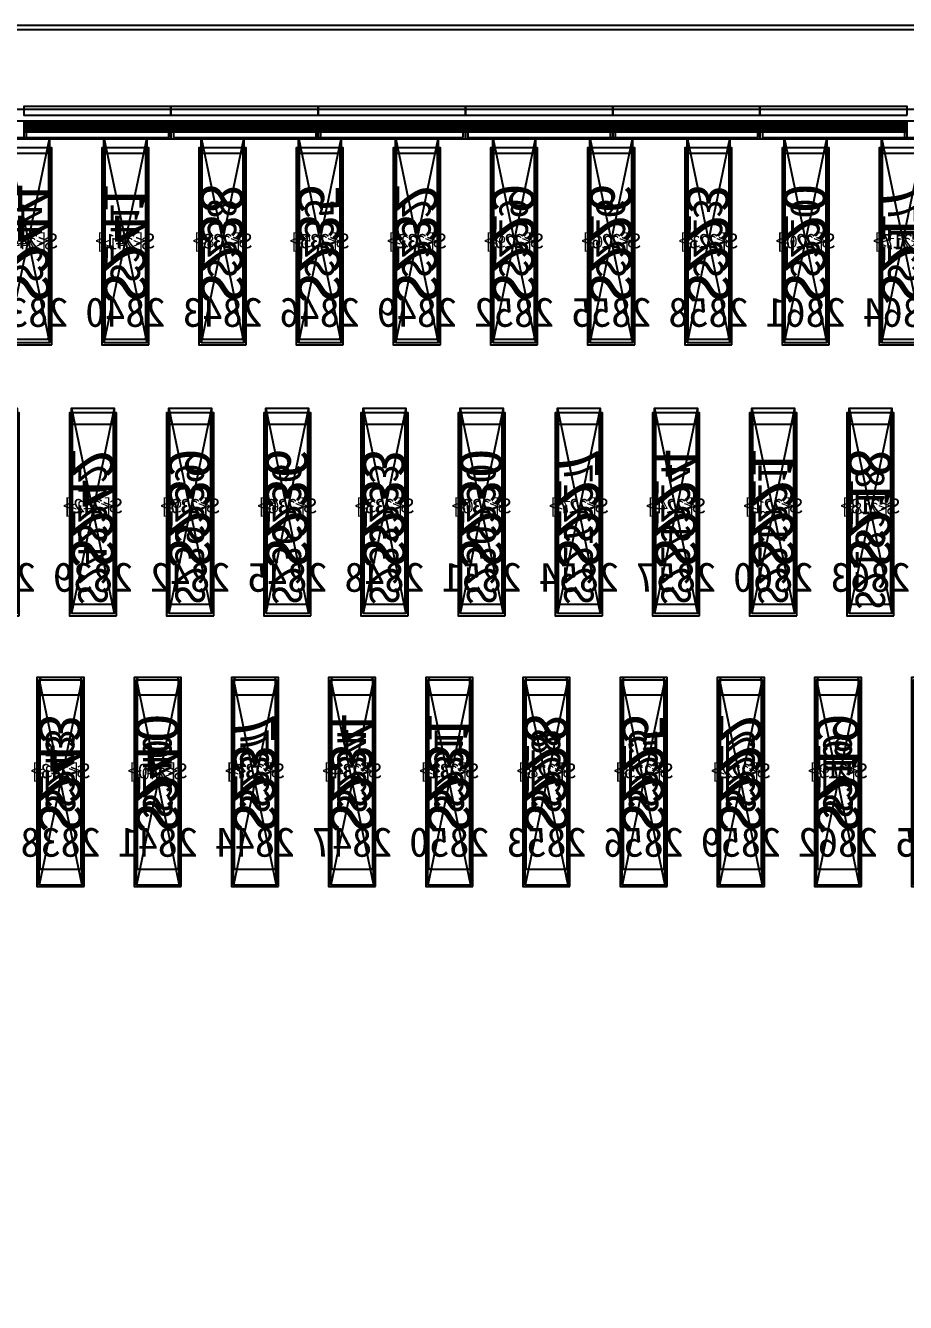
# Model space of a CAD drawing. Header units: millimetres. Extents: x 427 to 2444, y 137 to 817.
# Drawn here: x 1146.4974 to 1146.7962, y 301.2176 to 301.6514 of the extents above; entities that cross this region are included whole.
import ezdxf
from ezdxf.enums import TextEntityAlignment as Align

# ---------------------------------------------------------------- set-up
doc = ezdxf.new("R2010")
doc.units = ezdxf.units.MM
for name, color, linetype in [('L0', 211, 'Continuous'), ('L102', 91, 'Continuous'), ('L114', 213, 'Continuous'), ('L240', 60, 'Continuous'), ('L241', 200, 'Continuous'), ('L242', 51, 'Continuous'), ('L245', 53, 'Continuous'), ('L246', 93, 'Continuous'), ('L247', 13, 'Continuous'), ('L59', 140, 'Continuous'), ('L63', 4, 'Continuous'), ('L98', 150, 'Continuous')]:
    doc.layers.add(name, color=color, linetype=linetype)
doc.styles.add('txt', font='simhei.ttf')

# ---------------------------------------------------------------- blocks, each defined once
blk = doc.blocks.new('HX8394_F_PAD')
at = {"layer": 'L0'}
blk.add_lwpolyline([(-13.86, -0.4025), (-13.86, 0.4025), (13.86, 0.4025), (13.86, -0.4025), (-13.86, -0.4025)], close=True, dxfattribs=at)
at = {"layer": 'L241'}
blk.add_lwpolyline([(-13.9, -0.435), (-13.9, 0.435), (13.9, 0.435), (13.9, -0.435), (-13.9, -0.435)], close=True, dxfattribs=at)
at = {"layer": 'L242'}
for points in [[(-11.155, 0.3285), (-11.1565, 0.33), (-11.1565, 0.392), (-11.155, 0.3935), (-11.142, 0.3935), (-11.1405, 0.392), (-11.1405, 0.33), (-11.142, 0.3285), (-11.155, 0.3285)], [(-11.122, 0.3285), (-11.1235, 0.33), (-11.1235, 0.392), (-11.122, 0.3935), (-11.109, 0.3935), (-11.1075, 0.392), (-11.1075, 0.33), (-11.109, 0.3285), (-11.122, 0.3285)], [(-11.089, 0.3285), (-11.0905, 0.33), (-11.0905, 0.392), (-11.089, 0.3935), (-11.076, 0.3935), (-11.0745, 0.392), (-11.0745, 0.33), (-11.076, 0.3285), (-11.089, 0.3285)], [(-11.056, 0.3285), (-11.0575, 0.33), (-11.0575, 0.392), (-11.056, 0.3935), (-11.043, 0.3935), (-11.0415, 0.392), (-11.0415, 0.33), (-11.043, 0.3285), (-11.056, 0.3285)], [(-11.023, 0.3285), (-11.0245, 0.33), (-11.0245, 0.392), (-11.023, 0.3935), (-11.01, 0.3935), (-11.0085, 0.392), (-11.0085, 0.33), (-11.01, 0.3285), (-11.023, 0.3285)], [(-10.99, 0.3285), (-10.9915, 0.33), (-10.9915, 0.392), (-10.99, 0.3935), (-10.977, 0.3935), (-10.9755, 0.392), (-10.9755, 0.33), (-10.977, 0.3285), (-10.99, 0.3285)], [(-10.957, 0.3285), (-10.9585, 0.33), (-10.9585, 0.392), (-10.957, 0.3935), (-10.944, 0.3935), (-10.9425, 0.392), (-10.9425, 0.33), (-10.944, 0.3285), (-10.957, 0.3285)], [(-10.924, 0.3285), (-10.9255, 0.33), (-10.9255, 0.392), (-10.924, 0.3935), (-10.911, 0.3935), (-10.9095, 0.392), (-10.9095, 0.33), (-10.911, 0.3285), (-10.924, 0.3285)], [(-10.891, 0.3285), (-10.8925, 0.33), (-10.8925, 0.392), (-10.891, 0.3935), (-10.878, 0.3935), (-10.8765, 0.392), (-10.8765, 0.33), (-10.878, 0.3285), (-10.891, 0.3285)], [(-10.858, 0.3285), (-10.8595, 0.33), (-10.8595, 0.392), (-10.858, 0.3935), (-10.845, 0.3935), (-10.8435, 0.392), (-10.8435, 0.33), (-10.845, 0.3285), (-10.858, 0.3285)], [(-11.144, 0.2385), (-11.1455, 0.24), (-11.1455, 0.302), (-11.144, 0.3035), (-11.131, 0.3035), (-11.1295, 0.302), (-11.1295, 0.24), (-11.131, 0.2385), (-11.144, 0.2385)], [(-11.111, 0.2385), (-11.1125, 0.24), (-11.1125, 0.302), (-11.111, 0.3035), (-11.098, 0.3035), (-11.0965, 0.302), (-11.0965, 0.24), (-11.098, 0.2385), (-11.111, 0.2385)], [(-11.078, 0.2385), (-11.0795, 0.24), (-11.0795, 0.302), (-11.078, 0.3035), (-11.065, 0.3035), (-11.0635, 0.302), (-11.0635, 0.24), (-11.065, 0.2385), (-11.078, 0.2385)], [(-11.045, 0.2385), (-11.0465, 0.24), (-11.0465, 0.302), (-11.045, 0.3035), (-11.032, 0.3035), (-11.0305, 0.302), (-11.0305, 0.24), (-11.032, 0.2385), (-11.045, 0.2385)], [(-11.012, 0.2385), (-11.0135, 0.24), (-11.0135, 0.302), (-11.012, 0.3035), (-10.999, 0.3035), (-10.9975, 0.302), (-10.9975, 0.24), (-10.999, 0.2385), (-11.012, 0.2385)], [(-10.979, 0.2385), (-10.9805, 0.24), (-10.9805, 0.302), (-10.979, 0.3035), (-10.966, 0.3035), (-10.9645, 0.302), (-10.9645, 0.24), (-10.966, 0.2385), (-10.979, 0.2385)], [(-10.946, 0.2385), (-10.9475, 0.24), (-10.9475, 0.302), (-10.946, 0.3035), (-10.933, 0.3035), (-10.9315, 0.302), (-10.9315, 0.24), (-10.933, 0.2385), (-10.946, 0.2385)], [(-10.913, 0.2385), (-10.9145, 0.24), (-10.9145, 0.302), (-10.913, 0.3035), (-10.9, 0.3035), (-10.8985, 0.302), (-10.8985, 0.24), (-10.9, 0.2385), (-10.913, 0.2385)], [(-10.88, 0.2385), (-10.8815, 0.24), (-10.8815, 0.302), (-10.88, 0.3035), (-10.867, 0.3035), (-10.8655, 0.302), (-10.8655, 0.24), (-10.867, 0.2385), (-10.88, 0.2385)], [(-11.133, 0.1485), (-11.1345, 0.15), (-11.1345, 0.212), (-11.133, 0.2135), (-11.12, 0.2135), (-11.1185, 0.212), (-11.1185, 0.15), (-11.12, 0.1485), (-11.133, 0.1485)], [(-11.1, 0.1485), (-11.1015, 0.15), (-11.1015, 0.212), (-11.1, 0.2135), (-11.087, 0.2135), (-11.0855, 0.212), (-11.0855, 0.15), (-11.087, 0.1485), (-11.1, 0.1485)], [(-11.067, 0.1485), (-11.0685, 0.15), (-11.0685, 0.212), (-11.067, 0.2135), (-11.054, 0.2135), (-11.0525, 0.212), (-11.0525, 0.15), (-11.054, 0.1485), (-11.067, 0.1485)], [(-11.034, 0.1485), (-11.0355, 0.15), (-11.0355, 0.212), (-11.034, 0.2135), (-11.021, 0.2135), (-11.0195, 0.212), (-11.0195, 0.15), (-11.021, 0.1485), (-11.034, 0.1485)], [(-11.001, 0.1485), (-11.0025, 0.15), (-11.0025, 0.212), (-11.001, 0.2135), (-10.988, 0.2135), (-10.9865, 0.212), (-10.9865, 0.15), (-10.988, 0.1485), (-11.001, 0.1485)], [(-10.968, 0.1485), (-10.9695, 0.15), (-10.9695, 0.212), (-10.968, 0.2135), (-10.955, 0.2135), (-10.9535, 0.212), (-10.9535, 0.15), (-10.955, 0.1485), (-10.968, 0.1485)], [(-10.935, 0.1485), (-10.9365, 0.15), (-10.9365, 0.212), (-10.935, 0.2135), (-10.922, 0.2135), (-10.9205, 0.212), (-10.9205, 0.15), (-10.922, 0.1485), (-10.935, 0.1485)], [(-10.902, 0.1485), (-10.9035, 0.15), (-10.9035, 0.212), (-10.902, 0.2135), (-10.889, 0.2135), (-10.8875, 0.212), (-10.8875, 0.15), (-10.889, 0.1485), (-10.902, 0.1485)], [(-10.869, 0.1485), (-10.8705, 0.15), (-10.8705, 0.212), (-10.869, 0.2135), (-10.856, 0.2135), (-10.8545, 0.212), (-10.8545, 0.15), (-10.856, 0.1485), (-10.869, 0.1485)]]:
    blk.add_lwpolyline(points, close=True, dxfattribs=at)
at = {"layer": 'L247', "style": 'txt'}
for s, p in [('S217', (-11.1485, 0.361)), ('S220', (-11.1155, 0.362666)), ('S223', (-11.0825, 0.362666)), ('S226', (-11.0495, 0.362666)), ('S229', (-11.0165, 0.362666)), ('S232', (-10.9835, 0.362666)), ('S235', (-10.9505, 0.362666)), ('S238', (-10.9175, 0.362666)), ('S241', (-10.8845, 0.361)), ('S244', (-10.8515, 0.361)), ('S218', (-11.1375, 0.271)), ('S221', (-11.1045, 0.272666)), ('S224', (-11.0715, 0.272666)), ('S227', (-11.0385, 0.272666)), ('S230', (-11.0055, 0.272666)), ('S233', (-10.9725, 0.272666)), ('S236', (-10.9395, 0.272666)), ('S239', (-10.9065, 0.272666)), ('S242', (-10.8735, 0.272666)), ('S222', (-11.0935, 0.182666)), ('S225', (-11.0605, 0.182666)), ('S228', (-11.0275, 0.182666)), ('S231', (-10.9945, 0.182666)), ('S234', (-10.9615, 0.182666)), ('S237', (-10.9285, 0.182666)), ('S243', (-10.8625, 0.182666)), ('S219', (-11.1265, 0.181)), ('S240', (-10.8955, 0.181))]:
    blk.add_text(s, height=0.01, rotation=90, dxfattribs=at).set_placement(p, align=Align.MIDDLE_CENTER)
blk = doc.blocks.new('NTBUMP_65X16')
at = {"layer": 'L242'}
blk.add_lwpolyline([(-0.008, -0.0325), (-0.008, 0.0325), (0.008, 0.0325), (0.008, -0.0325), (-0.008, -0.0325)], close=True, dxfattribs=at)
blk = doc.blocks.new('ILI9881C_AA_NTBUMP_PM_875UM')
at = {"layer": 'L241'}
blk.add_lwpolyline([(-13.92, -0.4375), (-13.92, 0.4375), (13.92, 0.4375), (13.92, -0.4375), (-13.92, -0.4375)], close=True, dxfattribs=at)
at = {"rotation": 180}
for p in [(-11.1485, 0.365), (-11.1155, 0.365), (-11.0825, 0.365), (-11.0495, 0.365), (-11.0165, 0.365), (-10.9835, 0.365), (-10.9505, 0.365), (-10.9175, 0.365), (-10.8845, 0.365), (-10.8515, 0.365), (-11.1375, 0.275), (-11.1045, 0.275), (-11.0715, 0.275), (-11.0385, 0.275), (-11.0055, 0.275), (-10.9725, 0.275), (-10.9395, 0.275), (-10.9065, 0.275), (-10.8735, 0.275), (-11.1265, 0.185), (-11.0935, 0.185), (-11.0605, 0.185), (-11.0275, 0.185), (-10.9945, 0.185), (-10.9615, 0.185), (-10.9285, 0.185), (-10.8955, 0.185), (-10.8625, 0.185)]:
    blk.add_blockref('NTBUMP_65X16', p, dxfattribs=at)
at = {"layer": 'L246', "style": 'txt'}
for s, p in [('S217', (-11.1485, 0.365)), ('S220', (-11.1155, 0.365)), ('S223', (-11.0825, 0.365)), ('S226', (-11.0495, 0.365)), ('S229', (-11.0165, 0.365)), ('S232', (-10.9835, 0.365)), ('S235', (-10.9505, 0.365)), ('S238', (-10.9175, 0.365)), ('S241', (-10.8845, 0.365)), ('S244', (-10.8515, 0.365)), ('S218', (-11.1375, 0.275)), ('S221', (-11.1045, 0.275)), ('S224', (-11.0715, 0.275)), ('S227', (-11.0385, 0.275)), ('S230', (-11.0055, 0.275)), ('S233', (-10.9725, 0.275)), ('S236', (-10.9395, 0.275)), ('S239', (-10.9065, 0.275)), ('S242', (-10.8735, 0.275)), ('S219', (-11.1265, 0.185)), ('S222', (-11.0935, 0.185)), ('S225', (-11.0605, 0.185)), ('S228', (-11.0275, 0.185)), ('S231', (-10.9945, 0.185)), ('S234', (-10.9615, 0.185)), ('S237', (-10.9285, 0.185)), ('S240', (-10.8955, 0.185)), ('S243', (-10.8625, 0.185))]:
    blk.add_text(s, height=0.015, rotation=90, dxfattribs=at).set_placement(p, align=Align.MIDDLE_CENTER)
for s, p in [('2864', (-11.1485, 0.341666)), ('2861', (-11.1155, 0.341666)), ('2858', (-11.0825, 0.341666)), ('2855', (-11.0495, 0.341666)), ('2852', (-11.0165, 0.341666)), ('2849', (-10.9835, 0.341666)), ('2846', (-10.9505, 0.341666)), ('2843', (-10.9175, 0.341666)), ('2840', (-10.8845, 0.341666)), ('2837', (-10.8515, 0.341666)), ('2863', (-11.1375, 0.251666)), ('2860', (-11.1045, 0.251666)), ('2857', (-11.0715, 0.251666)), ('2854', (-11.0385, 0.251666)), ('2851', (-11.0055, 0.251666)), ('2848', (-10.9725, 0.251666)), ('2845', (-10.9395, 0.251666)), ('2842', (-10.9065, 0.251666)), ('2839', (-10.8735, 0.251666)), ('2836', (-10.8405, 0.251666)), ('2865', (-11.1595, 0.161666)), ('2862', (-11.1265, 0.161666)), ('2859', (-11.0935, 0.161666)), ('2856', (-11.0605, 0.161666)), ('2853', (-11.0275, 0.161666)), ('2850', (-10.9945, 0.161666)), ('2847', (-10.9615, 0.161666)), ('2844', (-10.9285, 0.161666)), ('2841', (-10.8955, 0.161666)), ('2838', (-10.8625, 0.161666))]:
    blk.add_text(s, height=0.01, dxfattribs=at).set_placement(p, align=Align.MIDDLE_CENTER)
blk = doc.blocks.new('OUT_3BUMP')
at = {"layer": 'L242'}
for points in [[(0, 0.206), (0, 0.271), (0.016, 0.271), (0.016, 0.206), (0, 0.206)], [(0.011, 0.116), (0.011, 0.181), (0.027, 0.181), (0.027, 0.116), (0.011, 0.116)], [(0.022, 0.026), (0.022, 0.091), (0.038, 0.091), (0.038, 0.026), (0.022, 0.026)]]:
    blk.add_lwpolyline(points, close=True, dxfattribs=at)
blk = doc.blocks.new('JD9365Z_PAD_20170829_Y880')
at = {"layer": 'L241'}
blk.add_lwpolyline([(-13.95, -0.41), (-13.95, 0.41), (13.95, 0.41), (13.95, -0.41), (-13.95, -0.41)], close=True, dxfattribs=at)
at = {"row_count": 1, "column_count": 372, "row_spacing": 0.245, "column_spacing": 0.033}
blk.add_blockref('OUT_3BUMP', (-13.6645, 0.13), dxfattribs=at)
at = {"layer": 'L240', "style": 'txt'}
for s, p in [('S[217]', (-11.1485, 0.369333)), ('S[220]', (-11.1155, 0.369333)), ('S[223]', (-11.0825, 0.369333)), ('S[226]', (-11.0495, 0.369333)), ('S[229]', (-11.0165, 0.369333)), ('S[232]', (-10.9835, 0.369333)), ('S[235]', (-10.9505, 0.369333)), ('S[238]', (-10.9175, 0.369333)), ('S[241]', (-10.8845, 0.369333)), ('S[244]', (-10.8515, 0.369333)), ('S[218]', (-11.1375, 0.279333)), ('S[221]', (-11.1045, 0.279333)), ('S[224]', (-11.0715, 0.279333)), ('S[227]', (-11.0385, 0.279333)), ('S[230]', (-11.0055, 0.279333)), ('S[233]', (-10.9725, 0.279333)), ('S[236]', (-10.9395, 0.279333)), ('S[239]', (-10.9065, 0.279333)), ('S[242]', (-10.8735, 0.279333)), ('S[219]', (-11.1265, 0.189333)), ('S[222]', (-11.0935, 0.189333)), ('S[225]', (-11.0605, 0.189333)), ('S[228]', (-11.0275, 0.189333)), ('S[231]', (-10.9945, 0.189333)), ('S[234]', (-10.9615, 0.189333)), ('S[237]', (-10.9285, 0.189333)), ('S[240]', (-10.8955, 0.189333)), ('S[243]', (-10.8625, 0.189333))]:
    blk.add_text(s, height=0.005, dxfattribs=at).set_placement(p, align=Align.MIDDLE_CENTER)
blk = doc.blocks.new('NV3052C3P_BUMP_ORI_20190911')
at = {"layer": 'L241'}
blk.add_lwpolyline([(-13.8, -0.398), (-13.8, 0.398), (13.8, 0.398), (13.8, -0.398), (-13.8, -0.398)], close=True, dxfattribs=at)
at = {"layer": 'L242'}
for points in [[(-11.1565, 0.32), (-11.1565, 0.385), (-11.1405, 0.385), (-11.1405, 0.32), (-11.1565, 0.32)], [(-11.1235, 0.32), (-11.1235, 0.385), (-11.1075, 0.385), (-11.1075, 0.32), (-11.1235, 0.32)], [(-11.0905, 0.32), (-11.0905, 0.385), (-11.0745, 0.385), (-11.0745, 0.32), (-11.0905, 0.32)], [(-11.0575, 0.32), (-11.0575, 0.385), (-11.0415, 0.385), (-11.0415, 0.32), (-11.0575, 0.32)], [(-11.0245, 0.32), (-11.0245, 0.385), (-11.0085, 0.385), (-11.0085, 0.32), (-11.0245, 0.32)], [(-10.9915, 0.32), (-10.9915, 0.385), (-10.9755, 0.385), (-10.9755, 0.32), (-10.9915, 0.32)], [(-10.9585, 0.32), (-10.9585, 0.385), (-10.9425, 0.385), (-10.9425, 0.32), (-10.9585, 0.32)], [(-10.9255, 0.32), (-10.9255, 0.385), (-10.9095, 0.385), (-10.9095, 0.32), (-10.9255, 0.32)], [(-10.8925, 0.32), (-10.8925, 0.385), (-10.8765, 0.385), (-10.8765, 0.32), (-10.8925, 0.32)], [(-10.8595, 0.32), (-10.8595, 0.385), (-10.8435, 0.385), (-10.8435, 0.32), (-10.8595, 0.32)], [(-11.1455, 0.23), (-11.1455, 0.295), (-11.1295, 0.295), (-11.1295, 0.23), (-11.1455, 0.23)], [(-11.1125, 0.23), (-11.1125, 0.295), (-11.0965, 0.295), (-11.0965, 0.23), (-11.1125, 0.23)], [(-11.0795, 0.23), (-11.0795, 0.295), (-11.0635, 0.295), (-11.0635, 0.23), (-11.0795, 0.23)], [(-11.0465, 0.23), (-11.0465, 0.295), (-11.0305, 0.295), (-11.0305, 0.23), (-11.0465, 0.23)], [(-11.0135, 0.23), (-11.0135, 0.295), (-10.9975, 0.295), (-10.9975, 0.23), (-11.0135, 0.23)], [(-10.9805, 0.23), (-10.9805, 0.295), (-10.9645, 0.295), (-10.9645, 0.23), (-10.9805, 0.23)], [(-10.9475, 0.23), (-10.9475, 0.295), (-10.9315, 0.295), (-10.9315, 0.23), (-10.9475, 0.23)], [(-10.9145, 0.23), (-10.9145, 0.295), (-10.8985, 0.295), (-10.8985, 0.23), (-10.9145, 0.23)], [(-10.8815, 0.23), (-10.8815, 0.295), (-10.8655, 0.295), (-10.8655, 0.23), (-10.8815, 0.23)], [(-11.1345, 0.14), (-11.1345, 0.205), (-11.1185, 0.205), (-11.1185, 0.14), (-11.1345, 0.14)], [(-11.1015, 0.14), (-11.1015, 0.205), (-11.0855, 0.205), (-11.0855, 0.14), (-11.1015, 0.14)], [(-11.0685, 0.14), (-11.0685, 0.205), (-11.0525, 0.205), (-11.0525, 0.14), (-11.0685, 0.14)], [(-11.0355, 0.14), (-11.0355, 0.205), (-11.0195, 0.205), (-11.0195, 0.14), (-11.0355, 0.14)], [(-11.0025, 0.14), (-11.0025, 0.205), (-10.9865, 0.205), (-10.9865, 0.14), (-11.0025, 0.14)], [(-10.9695, 0.14), (-10.9695, 0.205), (-10.9535, 0.205), (-10.9535, 0.14), (-10.9695, 0.14)], [(-10.9365, 0.14), (-10.9365, 0.205), (-10.9205, 0.205), (-10.9205, 0.14), (-10.9365, 0.14)], [(-10.9035, 0.14), (-10.9035, 0.205), (-10.8875, 0.205), (-10.8875, 0.14), (-10.9035, 0.14)], [(-10.8705, 0.14), (-10.8705, 0.205), (-10.8545, 0.205), (-10.8545, 0.14), (-10.8705, 0.14)]]:
    blk.add_lwpolyline(points, close=True, dxfattribs=at)
at = {"layer": 'L245', "style": 'txt'}
for s, p in [('S<217>', (-11.148527, 0.353333)), ('S<220>', (-11.115527, 0.353333)), ('S<223>', (-11.082527, 0.353333)), ('S<226>', (-11.049527, 0.353333)), ('S<229>', (-11.016527, 0.353333)), ('S<232>', (-10.983527, 0.353333)), ('S<235>', (-10.950527, 0.353333)), ('S<238>', (-10.917527, 0.353333)), ('S<241>', (-10.884527, 0.353333)), ('S<244>', (-10.851527, 0.353333)), ('S<218>', (-11.137527, 0.263333)), ('S<221>', (-11.104527, 0.263333)), ('S<224>', (-11.071527, 0.263333)), ('S<227>', (-11.038527, 0.263333)), ('S<230>', (-11.005527, 0.263333)), ('S<233>', (-10.972527, 0.263333)), ('S<236>', (-10.939527, 0.263333)), ('S<239>', (-10.906527, 0.263333)), ('S<242>', (-10.873527, 0.263333)), ('S<219>', (-11.126527, 0.173333)), ('S<222>', (-11.093527, 0.173333)), ('S<225>', (-11.060527, 0.173333)), ('S<228>', (-11.027527, 0.173333)), ('S<231>', (-10.994527, 0.173333)), ('S<234>', (-10.961527, 0.173333)), ('S<237>', (-10.928527, 0.173333)), ('S<240>', (-10.895527, 0.173333)), ('S<243>', (-10.862527, 0.173333))]:
    blk.add_text(s, height=0.005, dxfattribs=at).set_placement(p, align=Align.MIDDLE_CENTER)
blk = doc.blocks.new('BUMP_14_65')
at = {"layer": 'L242'}
blk.add_lwpolyline([(-0.007, -0.022), (-0.007, 0.043), (0.007, 0.043), (0.007, -0.022), (-0.007, -0.022)], close=True, dxfattribs=at)
blk = doc.blocks.new('FL11283_A_OTHER')
at = {"layer": 'L102'}
blk.add_lwpolyline([(-13.86, 0), (-13.86, 0.41), (0, 0.41), (0, 0), (-13.86, 0)], close=True, dxfattribs=at)
at = {"layer": 'L241'}
blk.add_lwpolyline([(-13.86, -0.41), (-13.86, 0.41), (13.86, 0.41), (13.86, 0.404), (-13.854, 0.404), (-13.854, -0.404), (13.854, -0.404), (13.854, 0.404), (13.86, 0.404), (13.86, -0.41), (-13.86, -0.41)], close=True, dxfattribs=at)
at = {"layer": 'L59'}
blk.add_lwpolyline([(-13.86, -0.41), (-13.86, 0.41), (13.86, 0.41), (13.86, -0.41), (-13.86, -0.41)], close=True, dxfattribs=at)
for p in [(-11.1485, 0.358), (-11.1155, 0.358), (-11.0825, 0.358), (-11.0495, 0.358), (-11.0165, 0.358), (-10.9835, 0.358), (-10.9505, 0.358), (-10.9175, 0.358), (-10.8845, 0.358), (-10.8515, 0.358), (-11.1375, 0.268), (-11.1045, 0.268), (-11.0715, 0.268), (-11.0385, 0.268), (-11.0055, 0.268), (-10.9725, 0.268), (-10.9395, 0.268), (-10.9065, 0.268), (-10.8735, 0.268), (-11.1265, 0.178), (-11.0935, 0.178), (-11.0605, 0.178), (-11.0275, 0.178), (-10.9945, 0.178), (-10.9615, 0.178), (-10.9285, 0.178), (-10.8955, 0.178), (-10.8625, 0.178)]:
    blk.add_blockref('BUMP_14_65', p)
at = {"layer": 'L102', "style": 'txt'}
for s, p in [('S220', (-11.1155, 0.370166)), ('S223', (-11.0825, 0.370166)), ('S226', (-11.0495, 0.370166)), ('S229', (-11.0165, 0.370166)), ('S232', (-10.9835, 0.370166)), ('S235', (-10.9505, 0.370166)), ('S238', (-10.9175, 0.370166)), ('S217', (-11.1485, 0.3685)), ('S241', (-10.8845, 0.3685)), ('S244', (-10.8515, 0.3685)), ('S218', (-11.1375, 0.2575)), ('S221', (-11.1045, 0.259166)), ('S224', (-11.0715, 0.259166)), ('S227', (-11.0385, 0.259166)), ('S230', (-11.0055, 0.259166)), ('S233', (-10.9725, 0.259166)), ('S236', (-10.9395, 0.259166)), ('S239', (-10.9065, 0.259166)), ('S242', (-10.8735, 0.259166)), ('S222', (-11.0935, 0.188166)), ('S225', (-11.0605, 0.188166)), ('S228', (-11.0275, 0.188166)), ('S231', (-10.9945, 0.188166)), ('S234', (-10.9615, 0.188166)), ('S237', (-10.9285, 0.188166)), ('S243', (-10.8625, 0.188166)), ('S219', (-11.1265, 0.1865)), ('S240', (-10.8955, 0.1865))]:
    blk.add_text(s, height=0.01, rotation=90, dxfattribs=at).set_placement(p, align=Align.MIDDLE_CENTER)
blk = doc.blocks.new('GC9702_LCDPAD_BUMP')
at = {"layer": 'L242'}
blk.add_lwpolyline([(-0.008, -0.0325), (-0.008, 0.0325), (0.008, 0.0325), (0.008, -0.0325), (-0.008, -0.0325)], close=True, dxfattribs=at)
blk = doc.blocks.new('GC9702_BUMP_NOCOMPENSATION')
at = {"layer": 'L114', "const_width": 0.004}
for points in [[(-11.15, 0.378), (-11.1, 0.378)], [(-11.15, 0.378), (-11.1, 0.378)], [(-11.15, 0.378), (-11.1, 0.378)], [(-11.15, 0.378), (-11.1, 0.378)], [(-11.1, 0.378), (-11.05, 0.378)], [(-11.1, 0.378), (-11.05, 0.378)], [(-11.1, 0.378), (-11.05, 0.378)], [(-11.1, 0.378), (-11.05, 0.378)], [(-11.05, 0.378), (-11, 0.378)], [(-11.05, 0.378), (-11, 0.378)], [(-11.05, 0.378), (-11, 0.378)], [(-11.05, 0.378), (-11, 0.378)], [(-11, 0.378), (-10.95, 0.378)], [(-11, 0.378), (-10.95, 0.378)], [(-11, 0.378), (-10.95, 0.378)], [(-11, 0.378), (-10.95, 0.378)], [(-10.95, 0.378), (-10.9, 0.378)], [(-10.95, 0.378), (-10.9, 0.378)], [(-10.95, 0.378), (-10.9, 0.378)], [(-10.95, 0.378), (-10.9, 0.378)], [(-10.9, 0.378), (-10.85, 0.378)], [(-10.9, 0.378), (-10.85, 0.378)], [(-10.9, 0.378), (-10.85, 0.378)], [(-10.9, 0.378), (-10.85, 0.378)]]:
    blk.add_lwpolyline(points, dxfattribs=at)
at = {"layer": 'L114'}
for points in [[(-11.15, 0.374), (-11.15, 0.38), (-11.1, 0.38), (-11.1, 0.374), (-11.15, 0.374)], [(-11.15, 0.374), (-11.15, 0.38), (-11.1, 0.38), (-11.1, 0.374), (-11.15, 0.374)], [(-11.14926, 0.37443), (-11.14926, 0.379), (-11.10082, 0.379), (-11.10082, 0.37443), (-11.14926, 0.37443)], [(-11.14926, 0.37443), (-11.14926, 0.379), (-11.10082, 0.379), (-11.10082, 0.37443), (-11.14926, 0.37443)], [(-11.1, 0.374), (-11.1, 0.38), (-11.05, 0.38), (-11.05, 0.374), (-11.1, 0.374)], [(-11.1, 0.374), (-11.1, 0.38), (-11.05, 0.38), (-11.05, 0.374), (-11.1, 0.374)], [(-11.09926, 0.37443), (-11.09926, 0.379), (-11.05082, 0.379), (-11.05082, 0.37443), (-11.09926, 0.37443)], [(-11.09926, 0.37443), (-11.09926, 0.379), (-11.05082, 0.379), (-11.05082, 0.37443), (-11.09926, 0.37443)], [(-11.05, 0.374), (-11.05, 0.38), (-11, 0.38), (-11, 0.374), (-11.05, 0.374)], [(-11.05, 0.374), (-11.05, 0.38), (-11, 0.38), (-11, 0.374), (-11.05, 0.374)], [(-11.04926, 0.37443), (-11.04926, 0.379), (-11.00082, 0.379), (-11.00082, 0.37443), (-11.04926, 0.37443)], [(-11.04926, 0.37443), (-11.04926, 0.379), (-11.00082, 0.379), (-11.00082, 0.37443), (-11.04926, 0.37443)], [(-11, 0.374), (-11, 0.38), (-10.95, 0.38), (-10.95, 0.374), (-11, 0.374)], [(-11, 0.374), (-11, 0.38), (-10.95, 0.38), (-10.95, 0.374), (-11, 0.374)], [(-10.99926, 0.37443), (-10.99926, 0.379), (-10.95082, 0.379), (-10.95082, 0.37443), (-10.99926, 0.37443)], [(-10.99926, 0.37443), (-10.99926, 0.379), (-10.95082, 0.379), (-10.95082, 0.37443), (-10.99926, 0.37443)], [(-10.95, 0.374), (-10.95, 0.38), (-10.9, 0.38), (-10.9, 0.374), (-10.95, 0.374)], [(-10.95, 0.374), (-10.95, 0.38), (-10.9, 0.38), (-10.9, 0.374), (-10.95, 0.374)], [(-10.94926, 0.37443), (-10.94926, 0.379), (-10.90082, 0.379), (-10.90082, 0.37443), (-10.94926, 0.37443)], [(-10.94926, 0.37443), (-10.94926, 0.379), (-10.90082, 0.379), (-10.90082, 0.37443), (-10.94926, 0.37443)], [(-10.9, 0.374), (-10.9, 0.38), (-10.85, 0.38), (-10.85, 0.374), (-10.9, 0.374)], [(-10.9, 0.374), (-10.9, 0.38), (-10.85, 0.38), (-10.85, 0.374), (-10.9, 0.374)], [(-10.89926, 0.37443), (-10.89926, 0.379), (-10.85082, 0.379), (-10.85082, 0.37443), (-10.89926, 0.37443)], [(-10.89926, 0.37443), (-10.89926, 0.379), (-10.85082, 0.379), (-10.85082, 0.37443), (-10.89926, 0.37443)]]:
    blk.add_lwpolyline(points, close=True, dxfattribs=at)
at = {"layer": 'L241'}
for points in [[(-11.15, 0.382), (-11.15, 0.385), (-11.1, 0.385), (-11.1, 0.382), (-11.15, 0.382)], [(-11.15, 0.382), (-11.15, 0.385), (-11.1, 0.385), (-11.1, 0.382), (-11.15, 0.382)], [(-11.1, 0.382), (-11.1, 0.385), (-11.05, 0.385), (-11.05, 0.382), (-11.1, 0.382)], [(-11.1, 0.382), (-11.1, 0.385), (-11.05, 0.385), (-11.05, 0.382), (-11.1, 0.382)], [(-11.05, 0.382), (-11.05, 0.385), (-11, 0.385), (-11, 0.382), (-11.05, 0.382)], [(-11.05, 0.382), (-11.05, 0.385), (-11, 0.385), (-11, 0.382), (-11.05, 0.382)], [(-11, 0.382), (-11, 0.385), (-10.95, 0.385), (-10.95, 0.382), (-11, 0.382)], [(-11, 0.382), (-11, 0.385), (-10.95, 0.385), (-10.95, 0.382), (-11, 0.382)], [(-10.95, 0.382), (-10.95, 0.385), (-10.9, 0.385), (-10.9, 0.382), (-10.95, 0.382)], [(-10.95, 0.382), (-10.95, 0.385), (-10.9, 0.385), (-10.9, 0.382), (-10.95, 0.382)], [(-10.9, 0.382), (-10.9, 0.385), (-10.85, 0.385), (-10.85, 0.382), (-10.9, 0.382)], [(-10.9, 0.382), (-10.9, 0.385), (-10.85, 0.385), (-10.85, 0.382), (-10.9, 0.382)]]:
    blk.add_lwpolyline(points, close=True, dxfattribs=at)
at = {"row_count": 1, "column_count": 413, "row_spacing": 0.065, "column_spacing": 0.033}
for p in [(-13.6235, 0.3365), (-13.6125, 0.2445), (-13.6015, 0.1525)]:
    blk.add_blockref('GC9702_LCDPAD_BUMP', p, dxfattribs=at)
at = {"layer": 'L98', "style": 'txt'}
for s, p in [('S<217>', (-11.1485, 0.3385)), ('S<220>', (-11.1155, 0.33917)), ('S<223>', (-11.0825, 0.33917)), ('S<226>', (-11.0495, 0.33917)), ('S<229>', (-11.0165, 0.33917)), ('S<232>', (-10.9835, 0.33917)), ('S<235>', (-10.9505, 0.33917)), ('S<238>', (-10.9175, 0.33917)), ('S<241>', (-10.8845, 0.3385)), ('S<244>', (-10.8515, 0.3385)), ('S<218>', (-11.1375, 0.2485)), ('S<221>', (-11.1045, 0.24917)), ('S<224>', (-11.0715, 0.24917)), ('S<227>', (-11.0385, 0.24917)), ('S<230>', (-11.0055, 0.24917)), ('S<233>', (-10.9725, 0.24917)), ('S<236>', (-10.9395, 0.24917)), ('S<239>', (-10.9065, 0.24917)), ('S<242>', (-10.8735, 0.24917)), ('S<219>', (-11.1265, 0.15917)), ('S<222>', (-11.0935, 0.15917)), ('S<225>', (-11.0605, 0.15917)), ('S<228>', (-11.0275, 0.15917)), ('S<231>', (-10.9945, 0.15917)), ('S<234>', (-10.9615, 0.15917)), ('S<237>', (-10.9285, 0.15917)), ('S<240>', (-10.8955, 0.1585)), ('S<243>', (-10.8625, 0.15917))]:
    blk.add_text(s, height=0.004, dxfattribs=at).set_placement(p, align=Align.MIDDLE_CENTER)
blk = doc.blocks.new('IC_GDS_ALL')
for name, p in [('HX8394_F_PAD', (0, 0.004)), ('ILI9881C_AA_NTBUMP_PM_875UM', (0, 0)), ('GC9702_BUMP_NOCOMPENSATION', (0, 0.0265)), ('NV3052C3P_BUMP_ORI_20190911', (0, 0.0125)), ('JD9365Z_PAD_20170829_Y880', (0, -0.0035)), ('FL11283_A_OTHER', (0, -0.0035))]:
    blk.add_blockref(name, p)
blk = doc.blocks.new('OUTPUT_PAD_SD')
at = {"color": 5, "linetype": 'Continuous'}
blk.add_lwpolyline([(0.00225, 0.078), (0.01675, 0.00825), (0.01675, 0.078), (0.00225, 0.00825)], dxfattribs=at)
at = {"layer": 'L63', "color": 5}
blk.add_lwpolyline([(0.00225, 0.00825), (0.00225, 0.078), (0.01675, 0.078), (0.01675, 0.00825), (0.00225, 0.00825)], close=True, dxfattribs=at)
blk = doc.blocks.new('OUTPUT_PAD_GATE')
at = {"color": 5, "linetype": 'Continuous'}
blk.add_lwpolyline([(0.00175, 0.07125), (0.01625, 0.0015), (0.01625, 0.07125), (0.00175, 0.0015)], dxfattribs=at)
at = {"layer": 'L63', "color": 5}
blk.add_lwpolyline([(0.00175, 0.0015), (0.00175, 0.07125), (0.01625, 0.07125), (0.01625, 0.0015), (0.00175, 0.0015)], close=True, dxfattribs=at)
blk = doc.blocks.new('IC_PAD_ALL')
at = {"row_count": 1, "row_spacing": 0.0685, "column_spacing": 0.066}
for name, p, column_count in [('OUTPUT_PAD_GATE', (0.004, 0.68425), 414), ('OUTPUT_PAD_SD', (0.0365, 0.6775), 414), ('OUTPUT_PAD_GATE', (0.026, 0.59225), 414), ('OUTPUT_PAD_SD', (0.0585, 0.5855), 413), ('OUTPUT_PAD_GATE', (-0.018, 0.5), 414), ('OUTPUT_PAD_SD', (0.0145, 0.49325), 414)]:
    blk.add_blockref(name, p, dxfattribs=dict(at, column_count=column_count))
blk = doc.blocks.new('IC_ALL')
at = {"yscale": -1, "rotation": 180}
blk.add_blockref('IC_GDS_ALL', (14, 0.4375), dxfattribs=at)
blk.add_blockref('IC_PAD_ALL', (0.3525, 0.083))
blk = doc.blocks.new('IC_FPC_OLB_ALL')
blk.add_blockref('IC_ALL', (1.188, 1.0245))

msp = doc.modelspace()

# ---------------------------------------------------------------- block references
msp.add_blockref('IC_FPC_OLB_ALL', (1120.45883, 299.75037))

doc.saveas('drawing.dxf')
